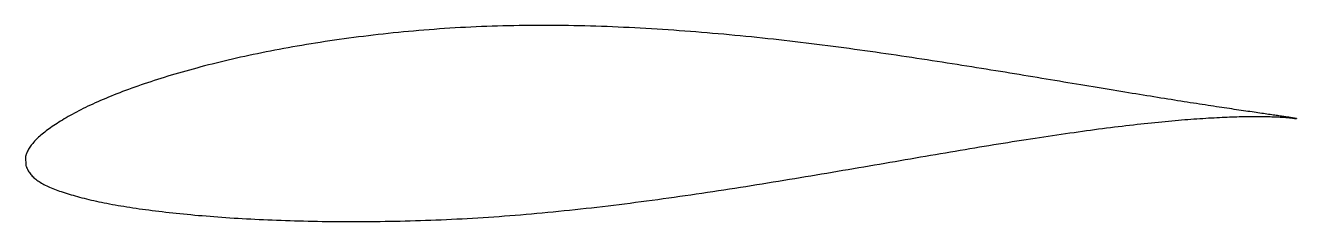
# Model space of a CAD drawing. Header units: metres. Extents: x -18.8 to 38.2, y -3.2 to 5.6.
import ezdxf

# ---------------------------------------------------------------- set-up
doc = ezdxf.new("R2010")
doc.units = ezdxf.units.M

msp = doc.modelspace()

# ---------------------------------------------------------------- linework, layer by layer
msp.add_lwpolyline([(38.161, 1.394), (38.16, 1.394), (38.156, 1.395), (38.151, 1.397), (38.143, 1.398), (38.133, 1.401), (38.121, 1.403), (38.107, 1.406), (38.091, 1.409), (38.072, 1.413), (38.052, 1.416), (38.029, 1.42), (38.004, 1.425), (37.976, 1.429), (37.947, 1.434), (37.915, 1.439), (37.882, 1.445), (37.846, 1.451), (37.808, 1.457), (37.767, 1.463), (37.725, 1.469), (37.68, 1.476), (37.634, 1.483), (37.585, 1.491), (37.534, 1.498), (37.481, 1.506), (37.426, 1.514), (37.368, 1.523), (37.309, 1.531), (37.247, 1.54), (37.184, 1.55), (37.118, 1.559), (37.05, 1.569), (36.98, 1.579), (36.908, 1.59), (36.834, 1.6), (36.757, 1.611), (36.679, 1.623), (36.598, 1.634), (36.516, 1.646), (36.431, 1.658), (36.345, 1.671), (36.256, 1.684), (36.166, 1.697), (36.073, 1.71), (35.978, 1.724), (35.881, 1.738), (35.783, 1.752), (35.682, 1.767), (35.579, 1.782), (35.474, 1.798), (35.368, 1.813), (35.259, 1.83), (35.148, 1.846), (35.036, 1.863), (34.921, 1.88), (34.805, 1.897), (34.686, 1.915), (34.566, 1.933), (34.444, 1.952), (34.319, 1.971), (34.193, 1.99), (34.065, 2.01), (33.936, 2.029), (33.804, 2.05), (33.67, 2.07), (33.535, 2.091), (33.398, 2.113), (33.259, 2.135), (33.118, 2.157), (32.975, 2.179), (32.831, 2.202), (32.684, 2.225), (32.536, 2.249), (32.387, 2.273), (32.235, 2.297), (32.082, 2.321), (31.927, 2.346), (31.77, 2.371), (31.612, 2.397), (31.452, 2.423), (31.29, 2.449), (31.127, 2.476), (30.962, 2.502), (30.795, 2.53), (30.627, 2.557), (30.457, 2.585), (30.285, 2.613), (30.112, 2.642), (29.937, 2.67), (29.761, 2.7), (29.583, 2.729), (29.404, 2.759), (29.223, 2.789), (29.041, 2.819), (28.857, 2.849), (28.671, 2.88), (28.485, 2.911), (28.296, 2.942), (28.107, 2.974), (27.916, 3.006), (27.723, 3.038), (27.529, 3.07), (27.334, 3.102), (27.137, 3.135), (26.939, 3.168), (26.74, 3.201), (26.539, 3.235), (26.338, 3.268), (26.134, 3.302), (25.93, 3.335), (25.724, 3.369), (25.517, 3.404), (25.309, 3.438), (25.1, 3.472), (24.889, 3.507), (24.678, 3.541), (24.465, 3.576), (24.251, 3.611), (24.035, 3.645), (23.819, 3.68), (23.602, 3.715), (23.384, 3.75), (23.164, 3.785), (22.944, 3.82), (22.722, 3.855), (22.5, 3.89), (22.276, 3.925), (22.052, 3.96), (21.826, 3.994), (21.6, 4.029), (21.373, 4.064), (21.144, 4.098), (20.915, 4.133), (20.686, 4.167), (20.455, 4.201), (20.223, 4.235), (19.991, 4.269), (19.758, 4.303), (19.524, 4.337), (19.289, 4.37), (19.054, 4.403), (18.817, 4.436), (18.581, 4.469), (18.343, 4.501), (18.105, 4.533), (17.866, 4.566), (17.627, 4.597), (17.387, 4.629), (17.146, 4.66), (16.905, 4.69), (16.663, 4.721), (16.421, 4.751), (16.178, 4.781), (15.935, 4.81), (15.691, 4.839), (15.447, 4.867), (15.202, 4.896), (14.957, 4.923), (14.711, 4.951), (14.466, 4.977), (14.219, 5.004), (13.973, 5.03), (13.726, 5.055), (13.479, 5.08), (13.231, 5.104), (12.983, 5.128), (12.735, 5.152), (12.487, 5.175), (12.239, 5.197), (11.99, 5.219), (11.741, 5.241), (11.493, 5.261), (11.243, 5.281), (10.994, 5.301), (10.745, 5.32), (10.496, 5.338), (10.246, 5.356), (9.997, 5.373), (9.747, 5.39), (9.498, 5.406), (9.249, 5.421), (8.999, 5.436), (8.75, 5.45), (8.501, 5.463), (8.252, 5.475), (8.003, 5.487), (7.754, 5.498), (7.505, 5.509), (7.257, 5.518), (7.008, 5.527), (6.76, 5.535), (6.512, 5.542), (6.265, 5.549), (6.017, 5.555), (5.77, 5.56), (5.524, 5.564), (5.277, 5.568), (5.031, 5.57), (4.785, 5.572), (4.54, 5.573), (4.295, 5.573), (4.051, 5.572), (3.807, 5.571), (3.563, 5.569), (3.32, 5.565), (3.078, 5.561), (2.836, 5.556), (2.594, 5.55), (2.353, 5.544), (2.113, 5.536), (1.873, 5.528), (1.634, 5.519), (1.395, 5.509), (1.157, 5.498), (0.92, 5.486), (0.684, 5.474), (0.448, 5.46), (0.213, 5.446), (-0.022, 5.431), (-0.255, 5.415), (-0.488, 5.398), (-0.72, 5.381), (-0.952, 5.362), (-1.182, 5.343), (-1.412, 5.323), (-1.64, 5.303), (-1.868, 5.281), (-2.095, 5.259), (-2.321, 5.236), (-2.546, 5.212), (-2.771, 5.188), (-2.994, 5.163), (-3.216, 5.138), (-3.437, 5.111), (-3.658, 5.084), (-3.877, 5.057), (-4.095, 5.028), (-4.312, 4.999), (-4.528, 4.97), (-4.743, 4.94), (-4.957, 4.909), (-5.17, 4.878), (-5.381, 4.846), (-5.592, 4.814), (-5.801, 4.781), (-6.009, 4.748), (-6.216, 4.714), (-6.421, 4.679), (-6.626, 4.644), (-6.829, 4.609), (-7.031, 4.573), (-7.232, 4.536), (-7.431, 4.499), (-7.629, 4.462), (-7.826, 4.423), (-8.021, 4.385), (-8.215, 4.346), (-8.408, 4.307), (-8.599, 4.267), (-8.789, 4.226), (-8.977, 4.186), (-9.164, 4.145), (-9.35, 4.103), (-9.534, 4.061), (-9.717, 4.018), (-9.898, 3.976), (-10.077, 3.932), (-10.256, 3.889), (-10.432, 3.845), (-10.607, 3.801), (-10.781, 3.756), (-10.953, 3.711), (-11.123, 3.666), (-11.292, 3.62), (-11.459, 3.575), (-11.625, 3.528), (-11.789, 3.482), (-11.951, 3.435), (-12.112, 3.388), (-12.271, 3.341), (-12.429, 3.294), (-12.584, 3.246), (-12.738, 3.198), (-12.891, 3.15), (-13.041, 3.102), (-13.19, 3.053), (-13.337, 3.005), (-13.483, 2.956), (-13.626, 2.907), (-13.768, 2.857), (-13.908, 2.808), (-14.046, 2.758), (-14.183, 2.709), (-14.317, 2.659), (-14.45, 2.609), (-14.581, 2.559), (-14.71, 2.509), (-14.837, 2.458), (-14.963, 2.408), (-15.086, 2.357), (-15.208, 2.306), (-15.328, 2.256), (-15.446, 2.205), (-15.562, 2.154), (-15.676, 2.103), (-15.788, 2.052), (-15.898, 2), (-16.006, 1.949), (-16.112, 1.898), (-16.216, 1.846), (-16.319, 1.795), (-16.419, 1.744), (-16.517, 1.692), (-16.614, 1.641), (-16.708, 1.59), (-16.8, 1.539), (-16.891, 1.487), (-16.979, 1.437), (-17.065, 1.386), (-17.15, 1.336), (-17.232, 1.285), (-17.312, 1.235), (-17.39, 1.185), (-17.467, 1.136), (-17.541, 1.087), (-17.613, 1.038), (-17.683, 0.989), (-17.75, 0.941), (-17.816, 0.893), (-17.88, 0.845), (-17.942, 0.798), (-18.001, 0.75), (-18.059, 0.703), (-18.114, 0.657), (-18.167, 0.61), (-18.218, 0.564), (-18.267, 0.518), (-18.314, 0.472), (-18.359, 0.426), (-18.401, 0.381), (-18.442, 0.336), (-18.48, 0.291), (-18.517, 0.246), (-18.551, 0.202), (-18.583, 0.158), (-18.612, 0.115), (-18.64, 0.072), (-18.666, 0.029), (-18.689, -0.012), (-18.71, -0.053), (-18.729, -0.093), (-18.746, -0.131), (-18.761, -0.168), (-18.774, -0.203), (-18.785, -0.236), (-18.794, -0.265), (-18.8, -0.291), (-18.805, -0.31), (-18.808, -0.323), (-18.796, -0.687), (-18.794, -0.689), (-18.791, -0.698), (-18.785, -0.712), (-18.777, -0.732), (-18.766, -0.76), (-18.753, -0.793), (-18.737, -0.829), (-18.72, -0.866), (-18.7, -0.905), (-18.678, -0.944), (-18.654, -0.983), (-18.627, -1.022), (-18.599, -1.061), (-18.568, -1.1), (-18.535, -1.137), (-18.5, -1.175), (-18.463, -1.212), (-18.424, -1.248), (-18.383, -1.284), (-18.339, -1.319), (-18.294, -1.354), (-18.246, -1.388), (-18.196, -1.422), (-18.144, -1.455), (-18.09, -1.488), (-18.034, -1.52), (-17.976, -1.551), (-17.916, -1.582), (-17.854, -1.613), (-17.789, -1.643), (-17.722, -1.673), (-17.654, -1.703), (-17.583, -1.732), (-17.51, -1.76), (-17.436, -1.789), (-17.359, -1.817), (-17.28, -1.845), (-17.199, -1.873), (-17.116, -1.901), (-17.031, -1.929), (-16.943, -1.956), (-16.854, -1.983), (-16.763, -2.011), (-16.67, -2.038), (-16.575, -2.065), (-16.477, -2.092), (-16.378, -2.118), (-16.277, -2.145), (-16.174, -2.171), (-16.069, -2.197), (-15.962, -2.223), (-15.853, -2.248), (-15.742, -2.274), (-15.629, -2.299), (-15.514, -2.323), (-15.397, -2.348), (-15.278, -2.372), (-15.158, -2.395), (-15.035, -2.419), (-14.911, -2.442), (-14.785, -2.465), (-14.657, -2.487), (-14.527, -2.509), (-14.395, -2.531), (-14.262, -2.553), (-14.126, -2.574), (-13.989, -2.595), (-13.85, -2.615), (-13.709, -2.636), (-13.567, -2.656), (-13.422, -2.675), (-13.276, -2.695), (-13.128, -2.714), (-12.979, -2.733), (-12.827, -2.752), (-12.674, -2.77), (-12.52, -2.788), (-12.363, -2.805), (-12.205, -2.823), (-12.045, -2.84), (-11.884, -2.856), (-11.721, -2.873), (-11.556, -2.889), (-11.39, -2.904), (-11.222, -2.92), (-11.053, -2.935), (-10.882, -2.949), (-10.709, -2.964), (-10.535, -2.978), (-10.359, -2.991), (-10.182, -3.005), (-10.003, -3.018), (-9.823, -3.03), (-9.641, -3.042), (-9.458, -3.054), (-9.274, -3.066), (-9.088, -3.077), (-8.9, -3.088), (-8.711, -3.098), (-8.521, -3.108), (-8.329, -3.117), (-8.136, -3.126), (-7.942, -3.135), (-7.746, -3.143), (-7.549, -3.151), (-7.351, -3.158), (-7.151, -3.165), (-6.95, -3.172), (-6.748, -3.178), (-6.544, -3.183), (-6.34, -3.188), (-6.134, -3.193), (-5.927, -3.197), (-5.719, -3.201), (-5.509, -3.204), (-5.299, -3.207), (-5.087, -3.209), (-4.874, -3.211), (-4.66, -3.212), (-4.445, -3.213), (-4.229, -3.214), (-4.012, -3.214), (-3.794, -3.213), (-3.575, -3.212), (-3.355, -3.211), (-3.133, -3.209), (-2.911, -3.206), (-2.688, -3.203), (-2.464, -3.199), (-2.239, -3.195), (-2.013, -3.19), (-1.787, -3.185), (-1.559, -3.179), (-1.331, -3.172), (-1.102, -3.165), (-0.871, -3.157), (-0.641, -3.149), (-0.409, -3.14), (-0.177, -3.13), (0.056, -3.12), (0.29, -3.109), (0.525, -3.097), (0.76, -3.085), (0.996, -3.072), (1.232, -3.058), (1.469, -3.044), (1.707, -3.029), (1.945, -3.013), (2.184, -2.997), (2.424, -2.98), (2.664, -2.962), (2.904, -2.944), (3.145, -2.925), (3.387, -2.905), (3.629, -2.885), (3.871, -2.864), (4.114, -2.842), (4.357, -2.82), (4.601, -2.797), (4.845, -2.773), (5.089, -2.749), (5.334, -2.724), (5.579, -2.699), (5.824, -2.673), (6.07, -2.646), (6.316, -2.619), (6.562, -2.591), (6.808, -2.563), (7.055, -2.534), (7.302, -2.505), (7.549, -2.475), (7.796, -2.445), (8.043, -2.414), (8.29, -2.383), (8.538, -2.351), (8.785, -2.319), (9.033, -2.286), (9.28, -2.253), (9.528, -2.219), (9.775, -2.185), (10.023, -2.151), (10.27, -2.116), (10.518, -2.081), (10.765, -2.045), (11.013, -2.01), (11.26, -1.974), (11.507, -1.937), (11.754, -1.901), (12.001, -1.864), (12.248, -1.826), (12.494, -1.789), (12.74, -1.751), (12.986, -1.713), (13.232, -1.674), (13.477, -1.636), (13.723, -1.597), (13.967, -1.558), (14.212, -1.519), (14.456, -1.48), (14.7, -1.441), (14.943, -1.401), (15.186, -1.361), (15.429, -1.321), (15.671, -1.281), (15.913, -1.241), (16.154, -1.201), (16.395, -1.161), (16.635, -1.121), (16.875, -1.08), (17.114, -1.04), (17.353, -0.999), (17.591, -0.959), (17.828, -0.918), (18.065, -0.878), (18.301, -0.837), (18.537, -0.797), (18.772, -0.757), (19.006, -0.717), (19.239, -0.676), (19.472, -0.636), (19.704, -0.596), (19.935, -0.556), (20.166, -0.517), (20.395, -0.477), (20.624, -0.438), (20.852, -0.398), (21.08, -0.359), (21.306, -0.321), (21.531, -0.282), (21.756, -0.243), (21.98, -0.205), (22.202, -0.167), (22.424, -0.13), (22.645, -0.092), (22.865, -0.055), (23.084, -0.018), (23.302, 0.019), (23.518, 0.055), (23.734, 0.091), (23.949, 0.127), (24.163, 0.162), (24.375, 0.197), (24.587, 0.232), (24.797, 0.266), (25.006, 0.3), (25.214, 0.333), (25.421, 0.366), (25.627, 0.399), (25.832, 0.432), (26.035, 0.463), (26.237, 0.495), (26.438, 0.526), (26.637, 0.556), (26.836, 0.587), (27.033, 0.616), (27.228, 0.646), (27.423, 0.674), (27.616, 0.702), (27.807, 0.73), (27.998, 0.758), (28.187, 0.784), (28.374, 0.811), (28.56, 0.836), (28.745, 0.862), (28.928, 0.887), (29.11, 0.911), (29.291, 0.935), (29.47, 0.958), (29.647, 0.981), (29.823, 1.003), (29.997, 1.025), (30.17, 1.046), (30.342, 1.067), (30.511, 1.087), (30.68, 1.107), (30.846, 1.126), (31.011, 1.145), (31.175, 1.163), (31.336, 1.18), (31.497, 1.197), (31.655, 1.214), (31.812, 1.23), (31.967, 1.246), (32.121, 1.261), (32.272, 1.275), (32.423, 1.289), (32.571, 1.303), (32.718, 1.316), (32.863, 1.328), (33.006, 1.34), (33.147, 1.352), (33.287, 1.363), (33.425, 1.374), (33.561, 1.384), (33.695, 1.394), (33.827, 1.403), (33.958, 1.411), (34.087, 1.419), (34.214, 1.427), (34.339, 1.434), (34.462, 1.441), (34.584, 1.448), (34.703, 1.454), (34.821, 1.459), (34.936, 1.464), (35.05, 1.469), (35.162, 1.473), (35.272, 1.477), (35.38, 1.481), (35.486, 1.484), (35.59, 1.486), (35.692, 1.489), (35.792, 1.491), (35.89, 1.493), (35.987, 1.494), (36.081, 1.495), (36.173, 1.496), (36.263, 1.496), (36.351, 1.496), (36.437, 1.496), (36.522, 1.495), (36.604, 1.495), (36.684, 1.494), (36.762, 1.493), (36.837, 1.491), (36.911, 1.489), (36.983, 1.488), (37.053, 1.485), (37.12, 1.483), (37.186, 1.481), (37.25, 1.478), (37.311, 1.475), (37.37, 1.472), (37.427, 1.469), (37.482, 1.466), (37.535, 1.463), (37.586, 1.459), (37.635, 1.456), (37.681, 1.452), (37.726, 1.449), (37.768, 1.445), (37.808, 1.442), (37.846, 1.438), (37.882, 1.434), (37.916, 1.431), (37.947, 1.427), (37.976, 1.424), (38.004, 1.42), (38.029, 1.417), (38.052, 1.414), (38.072, 1.411), (38.091, 1.408), (38.107, 1.405), (38.122, 1.403), (38.134, 1.4), (38.143, 1.398), (38.151, 1.397), (38.156, 1.395), (38.16, 1.394), (38.161, 1.394)], close=True)

doc.saveas('drawing.dxf')
